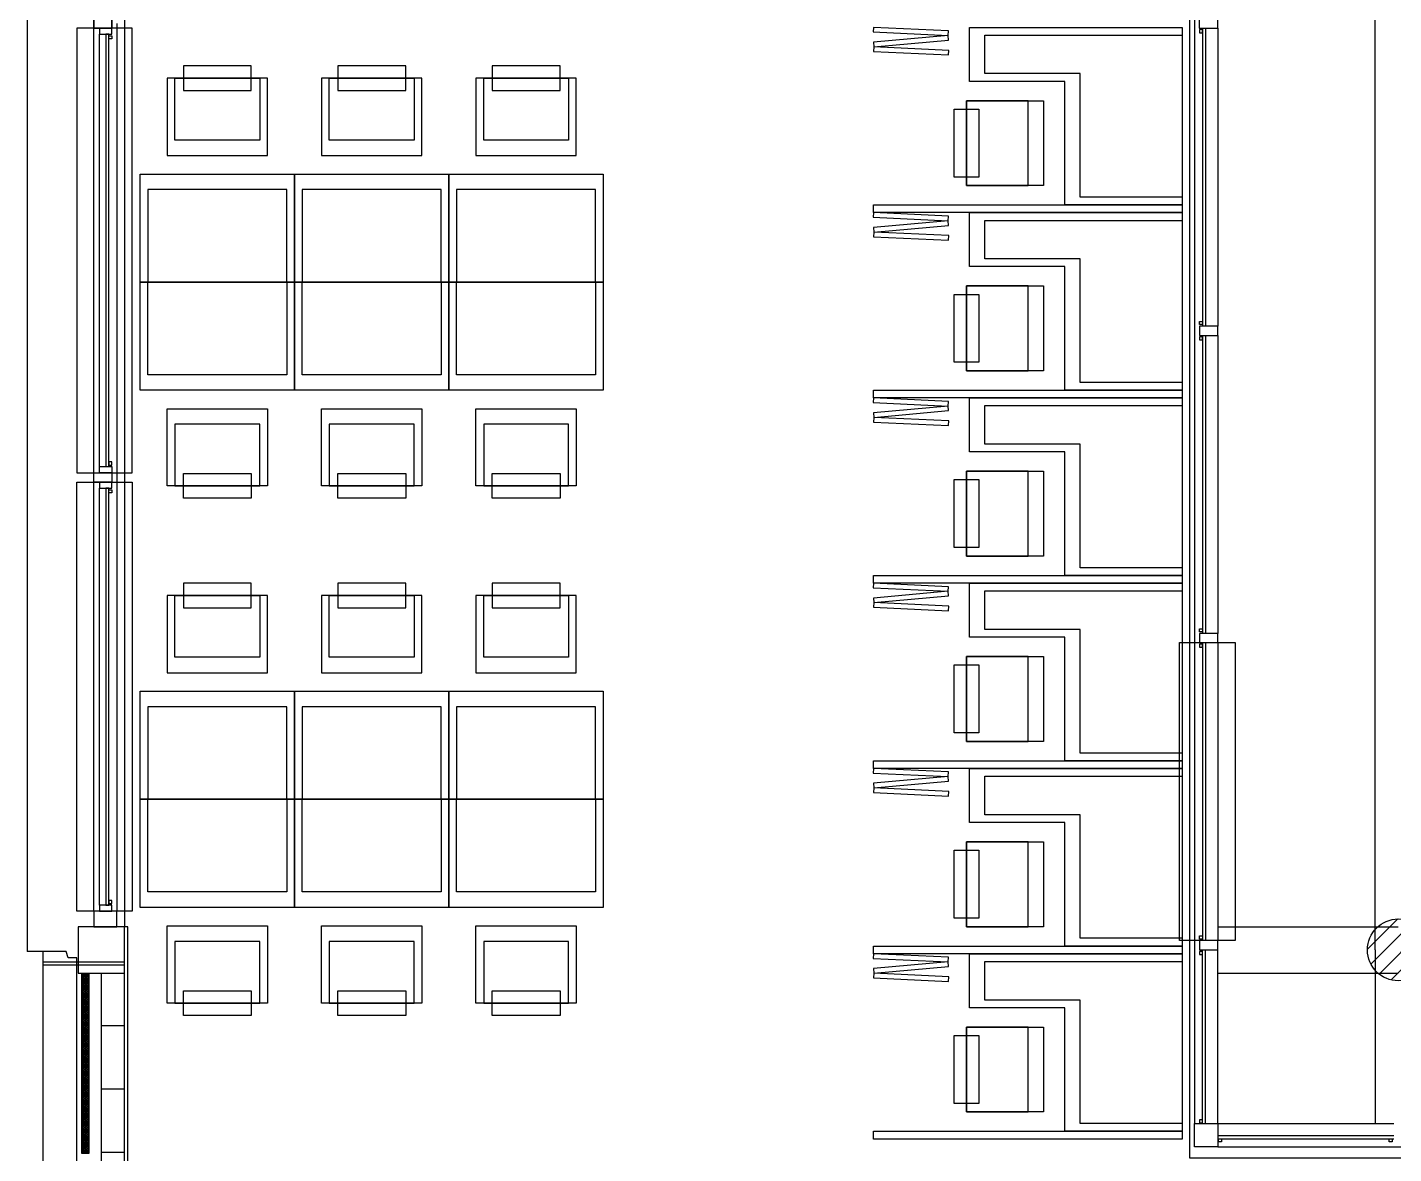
# Model space of a CAD drawing. Extents: x 2217 to 2324, y 363 to 419.
# Drawn here: x 2217.39 to 2226.24, y 387.58 to 394.87 of the extents above; entities that cross this region are included whole.
import ezdxf

# ---------------------------------------------------------------- set-up
doc = ezdxf.new("R2010")
doc.units = 0
doc.header["$LTSCALE"] = 12
doc.header["$MEASUREMENT"] = 0
doc.linetypes.add('HIDDEN', pattern=[0.375, 0.25, -0.125])
for name, color, linetype in [('AISLACION', 2, 'CONTINUOUS'), ('CARPINTERIA', 2, 'CONTINUOUS'), ('ESTRUCTURA', 7, 'CONTINUOUS'), ('FDETALLE', 8, 'CONTINUOUS'), ('MUEBLES', 2, 'CONTINUOUS'), ('MURO-INT', 4, 'CONTINUOUS'), ('PATIO', 4, 'CONTINUOUS'), ('PREMOLDHORMIGON', 7, 'CONTINUOUS'), ('TABIQUES', 2, 'CONTINUOUS'), ('TIERRA', 8, 'CONTINUOUS'), ('VIDRIO', 8, 'CONTINUOUS')]:
    doc.layers.add(name, color=color, linetype=linetype)

msp = doc.modelspace()

# ---------------------------------------------------------------- hatches: boundary and pattern name
at = {"layer": 'AISLACION'}
h = msp.add_hatch(dxfattribs=at)
h.set_pattern_fill('ANSI37', color=8, scale=0.07, angle=-90, style=0)
h.set_pattern_definition([(315, (0, 0), (0.006187184335, 0.006187184335), []), (45, (0, 0), (-0.006187184335, 0.006187184335), [])])
h.paths.add_polyline_path([(2217.7414, 387.5816), (2217.7922, 387.5816), (2217.7922, 388.7466), (2217.7414, 388.7466)])
at = {"layer": 'FDETALLE'}
h = msp.add_hatch(dxfattribs=at)
h.set_pattern_fill('ANSI31', color=256, scale=0.666667, style=0)
h.set_pattern_definition([(45, (-742.09048, -145.63305), (-0.058925565, 0.058925565), [])])
edge = h.paths.add_edge_path()
edge.add_arc((2226.2714, 388.8991), 0.2, 0, 360)
at = {"layer": 'MURO-INT'}
h = msp.add_hatch(dxfattribs=at)
h.set_pattern_fill('_U,_O', color=2, scale=0.41, pattern_type=0)
h.set_pattern_definition([(0, (0, 789.7983), (0, -0.41), [])])
h.paths.add_polyline_path([(2218.0214, 377.0491), (2217.8714, 377.0491), (2217.8714, 388.7491), (2218.0214, 388.7491)])

# ---------------------------------------------------------------- linework, layer by layer
at = {"layer": 'AISLACION'}
msp.add_lwpolyline([(2217.7414, 387.5816), (2217.7922, 387.5816), (2217.7922, 388.7466), (2217.7414, 388.7466)], close=True, dxfattribs=at)
at = {"layer": 'CARPINTERIA', "color": 8}
for p, q in [((2224.9514, 397.8241), (2224.9514, 387.7741)), ((2217.9714, 394.8991), (2217.9714, 389.1491)), ((2217.8214, 391.9891), (2217.8214, 394.8691)), ((2217.8593, 392.0291), (2217.8593, 394.8291)), ((2217.8214, 389.1492), (2217.8214, 391.9291)), ((2217.8593, 389.1892), (2217.8593, 391.8891)), ((2225.1014, 387.6241), (2235.8415, 387.6241))]:
    msp.add_line(p, q, dxfattribs=at)
at = {"layer": 'CARPINTERIA'}
for points in [[(2217.9393, 394.9291), (2217.9393, 394.8691), (2217.8214, 394.8691), (2217.8214, 394.9291)], [(2217.9393, 394.8691), (2217.9393, 394.9291), (2217.8214, 394.9291), (2217.8214, 394.8691)], [(2224.9814, 394.9292), (2224.9814, 394.8691), (2225.1014, 394.8691), (2225.1014, 394.9292)], [(2217.8593, 394.8691), (2217.8593, 394.8291), (2217.9393, 394.8291), (2217.9393, 394.8691)], [(2217.9393, 394.8191), (2217.9393, 394.7991), (2217.9193, 394.7991), (2217.9193, 394.8191)], [(2224.9835, 394.8591), (2224.9835, 394.8391), (2225.0035, 394.8391), (2225.0035, 394.8591)], [(2224.9835, 392.9492), (2224.9835, 392.9692), (2225.0035, 392.9692), (2225.0035, 392.9492)], [(2224.9835, 392.9392), (2224.9835, 392.8791), (2225.1014, 392.8791), (2225.1014, 392.9392)], [(2224.9835, 392.8691), (2224.9835, 392.8491), (2225.0035, 392.8491), (2225.0035, 392.8691)], [(2217.9393, 392.0391), (2217.9393, 392.0591), (2217.9193, 392.0591), (2217.9193, 392.0391)], [(2217.9393, 391.9891), (2217.9393, 391.9291), (2217.8214, 391.9291), (2217.8214, 391.9891)], [(2217.8593, 391.9891), (2217.8593, 392.0291), (2217.9393, 392.0291), (2217.9393, 391.9891)], [(2217.8593, 391.9291), (2217.8593, 391.8891), (2217.9393, 391.8891), (2217.9393, 391.9291)], [(2217.9393, 391.8791), (2217.9393, 391.8591), (2217.9193, 391.8591), (2217.9193, 391.8791)], [(2224.9835, 390.9591), (2224.9835, 390.9791), (2225.0035, 390.9791), (2225.0035, 390.9591)], [(2224.9835, 390.9491), (2224.9835, 390.8891), (2225.1014, 390.8891), (2225.1014, 390.9491)], [(2224.9835, 390.8791), (2224.9835, 390.8591), (2225.0035, 390.8591), (2225.0035, 390.8791)], [(2217.8214, 389.1492), (2217.8214, 389.0491), (2217.9714, 389.0491), (2217.9714, 389.1491)], [(2217.8593, 389.1891), (2217.8593, 389.1491), (2217.9393, 389.1491), (2217.9393, 389.1891)], [(2217.9393, 389.1991), (2217.9393, 389.2191), (2217.9193, 389.2191), (2217.9193, 389.1991)], [(2224.9835, 388.9691), (2224.9835, 388.9891), (2225.0035, 388.9891), (2225.0035, 388.9691)], [(2224.9835, 388.9591), (2224.9835, 388.899), (2225.1014, 388.899), (2225.1014, 388.9591)], [(2224.9835, 388.889), (2224.9835, 388.869), (2225.0035, 388.869), (2225.0035, 388.889)], [(2225.1014, 387.6241), (2224.9514, 387.6241), (2224.9514, 387.7741), (2225.1014, 387.7741)], [(2225.0035, 387.7791), (2225.0035, 387.7991), (2224.9835, 387.7991), (2224.9835, 387.7791)], [(2225.1064, 387.6763), (2225.1264, 387.6763), (2225.1264, 387.6563), (2225.1064, 387.6563)], [(2225.1064, 387.6763), (2225.1264, 387.6763), (2225.1264, 387.6563), (2225.1064, 387.6563)], [(2225.1064, 387.6763), (2225.1264, 387.6763), (2225.1264, 387.6563), (2225.1064, 387.6563)], [(2226.2314, 387.6563), (2226.2114, 387.6563), (2226.2114, 387.6763), (2226.2314, 387.6763)]]:
    msp.add_lwpolyline(points, close=True, dxfattribs=at)
at = {"layer": 'CARPINTERIA', "linetype": 'HIDDEN'}
for points in [[(2218.0714, 391.9891), (2218.0714, 394.8691), (2217.7114, 394.8691), (2217.7114, 391.9891)], [(2218.0714, 391.9291), (2218.0714, 389.1493), (2217.7114, 389.1493), (2217.7114, 391.9291)], [(2225.2137, 390.8891), (2225.2137, 388.9591), (2224.8537, 388.9591), (2224.8537, 390.8891)]]:
    msp.add_lwpolyline(points, close=True, dxfattribs=at)
at = {"layer": 'CARPINTERIA', "color": 8}
for points in [[(2225.1014, 394.8691), (2225.1014, 392.9392)], [(2225.1014, 392.8791), (2225.1014, 390.9491)], [(2225.1014, 390.8891), (2225.1014, 388.9591)], [(2225.1014, 387.7741), (2225.1014, 388.899)], [(2225.1014, 387.7741), (2226.2414, 387.7741)]]:
    msp.add_lwpolyline(points, dxfattribs=at)
at = {"layer": 'ESTRUCTURA'}
msp.add_lwpolyline([(2217.7214, 388.7491), (2218.0214, 388.7491), (2218.0214, 389.0491), (2217.7214, 389.0491)], close=True, dxfattribs=at)
msp.add_circle((2226.2714, 388.8991), 0.2, dxfattribs=at)
at = {"layer": 'MUEBLES'}
for points in [[(2223.3561, 394.8213), (2223.3576, 394.8513), (2222.8714, 394.8741), (2222.87, 394.8442)], [(2223.3588, 394.7914), (2223.3561, 394.8213), (2222.8714, 394.7778), (2222.8741, 394.7479)], [(2223.4936, 394.8741), (2224.1114, 394.8741), (2224.8714, 394.8741), (2224.8714, 393.7241), (2224.1114, 393.7241), (2224.1114, 394.5241), (2223.4936, 394.5241)], [(2223.3588, 394.6951), (2223.3602, 394.725), (2222.8741, 394.7479), (2222.8727, 394.7179)], [(2218.402, 394.6241), (2218.402, 394.4641), (2218.842, 394.4641), (2218.842, 394.6241)], [(2219.402, 394.6241), (2219.402, 394.4641), (2219.842, 394.4641), (2219.842, 394.6241)], [(2220.402, 394.6241), (2220.402, 394.4641), (2220.842, 394.4641), (2220.842, 394.6241)], [(2223.3936, 394.3447), (2223.5536, 394.3447), (2223.5536, 393.9047), (2223.3936, 393.9047)], [(2219.1214, 393.9241), (2219.1214, 393.2241), (2218.1214, 393.2241), (2218.1214, 393.9241)], [(2220.1214, 393.9241), (2220.1214, 393.2241), (2219.1214, 393.2241), (2219.1214, 393.9241)], [(2221.1214, 393.9241), (2221.1214, 393.2241), (2220.1214, 393.2241), (2220.1214, 393.9241)], [(2223.3561, 393.6213), (2223.3576, 393.6513), (2222.8714, 393.6741), (2222.87, 393.6442)], [(2223.4936, 393.6741), (2224.1114, 393.6741), (2224.8714, 393.6741), (2224.8714, 392.5241), (2224.1114, 392.5241), (2224.1114, 393.3241), (2223.4936, 393.3241)], [(2223.3588, 393.5914), (2223.3561, 393.6213), (2222.8714, 393.5778), (2222.8741, 393.5479)], [(2223.3588, 393.4951), (2223.3602, 393.525), (2222.8741, 393.5479), (2222.8727, 393.5179)], [(2219.1214, 393.2241), (2219.1214, 392.5241), (2218.1214, 392.5241), (2218.1214, 393.2241)], [(2220.1214, 393.2241), (2220.1214, 392.5241), (2219.1214, 392.5241), (2219.1214, 393.2241)], [(2221.1214, 393.2241), (2221.1214, 392.5241), (2220.1214, 392.5241), (2220.1214, 393.2241)], [(2223.3936, 393.1447), (2223.5536, 393.1447), (2223.5536, 392.7047), (2223.3936, 392.7047)], [(2223.3561, 392.4213), (2223.3576, 392.4513), (2222.8714, 392.4741), (2222.87, 392.4442)], [(2223.3588, 392.3914), (2223.3561, 392.4213), (2222.8714, 392.3778), (2222.8741, 392.3479)], [(2223.4936, 392.4741), (2224.1114, 392.4741), (2224.8714, 392.4741), (2224.8714, 391.3241), (2224.1114, 391.3241), (2224.1114, 392.1241), (2223.4936, 392.1241)], [(2223.3588, 392.2951), (2223.3602, 392.325), (2222.8741, 392.3479), (2222.8727, 392.3179)], [(2218.402, 391.8241), (2218.402, 391.9841), (2218.842, 391.9841), (2218.842, 391.8241)], [(2219.402, 391.8241), (2219.402, 391.9841), (2219.842, 391.9841), (2219.842, 391.8241)], [(2220.402, 391.8241), (2220.402, 391.9841), (2220.842, 391.9841), (2220.842, 391.8241)], [(2223.3936, 391.9447), (2223.5536, 391.9447), (2223.5536, 391.5047), (2223.3936, 391.5047)], [(2218.402, 391.2741), (2218.402, 391.1141), (2218.842, 391.1141), (2218.842, 391.2741)], [(2219.402, 391.2741), (2219.402, 391.1141), (2219.842, 391.1141), (2219.842, 391.2741)], [(2220.402, 391.2741), (2220.402, 391.1141), (2220.842, 391.1141), (2220.842, 391.2741)], [(2223.3561, 391.2213), (2223.3576, 391.2513), (2222.8714, 391.2741), (2222.87, 391.2442)], [(2223.4936, 391.2741), (2224.1114, 391.2741), (2224.8714, 391.2741), (2224.8714, 390.1241), (2224.1114, 390.1241), (2224.1114, 390.9241), (2223.4936, 390.9241)], [(2223.3588, 391.1914), (2223.3561, 391.2213), (2222.8714, 391.1778), (2222.8741, 391.1479)], [(2223.3588, 391.0951), (2223.3602, 391.125), (2222.8741, 391.1479), (2222.8727, 391.1179)], [(2223.3936, 390.7447), (2223.5536, 390.7447), (2223.5536, 390.3047), (2223.3936, 390.3047)], [(2219.1214, 390.5741), (2219.1214, 389.8741), (2218.1214, 389.8741), (2218.1214, 390.5741)], [(2220.1214, 390.5741), (2220.1214, 389.8741), (2219.1214, 389.8741), (2219.1214, 390.5741)], [(2221.1214, 390.5741), (2221.1214, 389.8741), (2220.1214, 389.8741), (2220.1214, 390.5741)], [(2223.3561, 390.0213), (2223.3576, 390.0513), (2222.8714, 390.0741), (2222.87, 390.0442)], [(2223.3588, 389.9914), (2223.3561, 390.0213), (2222.8714, 389.9778), (2222.8741, 389.9479)], [(2223.4936, 390.0741), (2224.1114, 390.0741), (2224.8714, 390.0741), (2224.8714, 388.9241), (2224.1114, 388.9241), (2224.1114, 389.7241), (2223.4936, 389.7241)], [(2223.3588, 389.8951), (2223.3602, 389.925), (2222.8741, 389.9479), (2222.8727, 389.9179)], [(2219.1214, 389.8741), (2219.1214, 389.1741), (2218.1214, 389.1741), (2218.1214, 389.8741)], [(2220.1214, 389.8741), (2220.1214, 389.1741), (2219.1214, 389.1741), (2219.1214, 389.8741)], [(2221.1214, 389.8741), (2221.1214, 389.1741), (2220.1214, 389.1741), (2220.1214, 389.8741)], [(2223.3936, 389.5447), (2223.5536, 389.5447), (2223.5536, 389.1047), (2223.3936, 389.1047)], [(2223.3561, 388.8213), (2223.3576, 388.8513), (2222.8714, 388.8741), (2222.87, 388.8442)], [(2223.4936, 388.8741), (2224.1114, 388.8741), (2224.8714, 388.8741), (2224.8714, 387.7241), (2224.1114, 387.7241), (2224.1114, 388.5241), (2223.4936, 388.5241)], [(2223.3588, 388.7914), (2223.3561, 388.8213), (2222.8714, 388.7778), (2222.8741, 388.7479)], [(2223.3588, 388.6951), (2223.3602, 388.725), (2222.8741, 388.7479), (2222.8727, 388.7179)], [(2218.402, 388.4741), (2218.402, 388.6341), (2218.842, 388.6341), (2218.842, 388.4741)], [(2219.402, 388.4741), (2219.402, 388.6341), (2219.842, 388.6341), (2219.842, 388.4741)], [(2220.402, 388.4741), (2220.402, 388.6341), (2220.842, 388.6341), (2220.842, 388.4741)], [(2223.3936, 388.3447), (2223.5536, 388.3447), (2223.5536, 387.9047), (2223.3936, 387.9047)]]:
    msp.add_lwpolyline(points, close=True, dxfattribs=at)
at = {"layer": 'MUEBLES', "color": 8}
for points in [[(2223.5936, 394.8241), (2224.8714, 394.8241), (2224.8714, 393.7741), (2224.2114, 393.7741), (2224.2114, 394.5741), (2223.5936, 394.5741)], [(2219.0714, 393.2241), (2219.0714, 393.8241), (2218.1714, 393.8241), (2218.1714, 393.2241)], [(2220.0714, 393.2241), (2220.0714, 393.8241), (2219.1714, 393.8241), (2219.1714, 393.2241)], [(2221.0714, 393.2241), (2221.0714, 393.8241), (2220.1714, 393.8241), (2220.1714, 393.2241)], [(2223.5936, 393.6241), (2224.8714, 393.6241), (2224.8714, 392.5741), (2224.2114, 392.5741), (2224.2114, 393.3741), (2223.5936, 393.3741)], [(2219.0714, 393.2241), (2219.0714, 392.6241), (2218.1714, 392.6241), (2218.1714, 393.2241)], [(2220.0714, 393.2241), (2220.0714, 392.6241), (2219.1714, 392.6241), (2219.1714, 393.2241)], [(2221.0714, 393.2241), (2221.0714, 392.6241), (2220.1714, 392.6241), (2220.1714, 393.2241)], [(2223.5936, 392.4241), (2224.8714, 392.4241), (2224.8714, 391.3741), (2224.2114, 391.3741), (2224.2114, 392.1741), (2223.5936, 392.1741)], [(2223.5936, 391.2241), (2224.8714, 391.2241), (2224.8714, 390.1741), (2224.2114, 390.1741), (2224.2114, 390.9741), (2223.5936, 390.9741)], [(2219.0714, 389.8741), (2219.0714, 390.4741), (2218.1714, 390.4741), (2218.1714, 389.8741)], [(2220.0714, 389.8741), (2220.0714, 390.4741), (2219.1714, 390.4741), (2219.1714, 389.8741)], [(2221.0714, 389.8741), (2221.0714, 390.4741), (2220.1714, 390.4741), (2220.1714, 389.8741)], [(2223.5936, 390.0241), (2224.8714, 390.0241), (2224.8714, 388.9741), (2224.2114, 388.9741), (2224.2114, 389.7741), (2223.5936, 389.7741)], [(2219.0714, 389.8741), (2219.0714, 389.2741), (2218.1714, 389.2741), (2218.1714, 389.8741)], [(2220.0714, 389.8741), (2220.0714, 389.2741), (2219.1714, 389.2741), (2219.1714, 389.8741)], [(2221.0714, 389.8741), (2221.0714, 389.2741), (2220.1714, 389.2741), (2220.1714, 389.8741)], [(2223.5936, 388.8241), (2224.8714, 388.8241), (2224.8714, 387.7741), (2224.2114, 387.7741), (2224.2114, 388.5741), (2223.5936, 388.5741)]]:
    msp.add_lwpolyline(points, close=True, dxfattribs=at)
at = {"layer": 'MUEBLES', "color": 1}
for points in [[(2218.2964, 394.5441), (2218.2964, 394.0441), (2218.9464, 394.0441), (2218.9464, 394.5441)], [(2218.8975, 394.5441), (2218.8975, 394.1441), (2218.3475, 394.1441), (2218.3475, 394.5441)], [(2219.2964, 394.5441), (2219.2964, 394.0441), (2219.9464, 394.0441), (2219.9464, 394.5441)], [(2219.8975, 394.5441), (2219.8975, 394.1441), (2219.3475, 394.1441), (2219.3475, 394.5441)], [(2220.2964, 394.5441), (2220.2964, 394.0441), (2220.9464, 394.0441), (2220.9464, 394.5441)], [(2220.8975, 394.5441), (2220.8975, 394.1441), (2220.3475, 394.1441), (2220.3475, 394.5441)], [(2223.4736, 393.8491), (2223.8736, 393.8491), (2223.8736, 394.3991), (2223.4736, 394.3991)], [(2223.4736, 394.3991), (2223.9736, 394.3991), (2223.9736, 393.8491), (2223.4736, 393.8491)], [(2223.4736, 392.6491), (2223.8736, 392.6491), (2223.8736, 393.1991), (2223.4736, 393.1991)], [(2223.4736, 393.1991), (2223.9736, 393.1991), (2223.9736, 392.6491), (2223.4736, 392.6491)], [(2218.2964, 391.9041), (2218.2964, 392.4041), (2218.9464, 392.4041), (2218.9464, 391.9041)], [(2219.2964, 391.9041), (2219.2964, 392.4041), (2219.9464, 392.4041), (2219.9464, 391.9041)], [(2220.2964, 391.9041), (2220.2964, 392.4041), (2220.9464, 392.4041), (2220.9464, 391.9041)], [(2218.8975, 391.9041), (2218.8975, 392.3041), (2218.3475, 392.3041), (2218.3475, 391.9041)], [(2219.8975, 391.9041), (2219.8975, 392.3041), (2219.3475, 392.3041), (2219.3475, 391.9041)], [(2220.8975, 391.9041), (2220.8975, 392.3041), (2220.3475, 392.3041), (2220.3475, 391.9041)], [(2223.4736, 391.4491), (2223.8736, 391.4491), (2223.8736, 391.9991), (2223.4736, 391.9991)], [(2223.4736, 391.9991), (2223.9736, 391.9991), (2223.9736, 391.4491), (2223.4736, 391.4491)], [(2218.2964, 391.1941), (2218.2964, 390.6941), (2218.9464, 390.6941), (2218.9464, 391.1941)], [(2218.8975, 391.1941), (2218.8975, 390.7941), (2218.3475, 390.7941), (2218.3475, 391.1941)], [(2219.2964, 391.1941), (2219.2964, 390.6941), (2219.9464, 390.6941), (2219.9464, 391.1941)], [(2219.8975, 391.1941), (2219.8975, 390.7941), (2219.3475, 390.7941), (2219.3475, 391.1941)], [(2220.2964, 391.1941), (2220.2964, 390.6941), (2220.9464, 390.6941), (2220.9464, 391.1941)], [(2220.8975, 391.1941), (2220.8975, 390.7941), (2220.3475, 390.7941), (2220.3475, 391.1941)], [(2223.4736, 390.2491), (2223.8736, 390.2491), (2223.8736, 390.7991), (2223.4736, 390.7991)], [(2223.4736, 390.7991), (2223.9736, 390.7991), (2223.9736, 390.2491), (2223.4736, 390.2491)], [(2223.4736, 389.0491), (2223.8736, 389.0491), (2223.8736, 389.5991), (2223.4736, 389.5991)], [(2223.4736, 389.5991), (2223.9736, 389.5991), (2223.9736, 389.0491), (2223.4736, 389.0491)], [(2218.2964, 388.5541), (2218.2964, 389.0541), (2218.9464, 389.0541), (2218.9464, 388.5541)], [(2219.2964, 388.5541), (2219.2964, 389.0541), (2219.9464, 389.0541), (2219.9464, 388.5541)], [(2220.2964, 388.5541), (2220.2964, 389.0541), (2220.9464, 389.0541), (2220.9464, 388.5541)], [(2218.8975, 388.5541), (2218.8975, 388.9541), (2218.3475, 388.9541), (2218.3475, 388.5541)], [(2219.8975, 388.5541), (2219.8975, 388.9541), (2219.3475, 388.9541), (2219.3475, 388.5541)], [(2220.8975, 388.5541), (2220.8975, 388.9541), (2220.3475, 388.9541), (2220.3475, 388.5541)], [(2223.4736, 387.8491), (2223.8736, 387.8491), (2223.8736, 388.3991), (2223.4736, 388.3991)], [(2223.4736, 388.3991), (2223.9736, 388.3991), (2223.9736, 387.8491), (2223.4736, 387.8491)]]:
    msp.add_lwpolyline(points, close=True, dxfattribs=at)
at = {"layer": 'MURO-INT'}
for p, q in [((2217.3914, 400.9091), (2217.3914, 388.8891)), ((2218.0214, 400.7491), (2218.0214, 389.0491)), ((2217.4914, 388.8891), (2217.3914, 388.8891)), ((2217.8714, 377.0491), (2217.8714, 388.7491)), ((2218.0214, 377.0491), (2218.0214, 388.7491))]:
    msp.add_line(p, q, dxfattribs=at)
at = {"layer": 'MURO-INT', "color": 8}
for p, q in [((2218.0414, 389.0491), (2218.0214, 389.0491)), ((2218.0414, 377.0491), (2218.0414, 389.0491))]:
    msp.add_line(p, q, dxfattribs=at)
at = {"layer": 'PATIO'}
msp.add_lwpolyline([(2224.9214, 402.2491), (2236.0214, 402.2491), (2236.0214, 387.5491), (2224.9214, 387.5491)], close=True, dxfattribs=at)
at = {"layer": 'PREMOLDHORMIGON', "color": 8}
for p, q in [((2218.0214, 388.8191), (2217.4914, 388.8191)), ((2218.0214, 388.7991), (2217.4914, 388.7991))]:
    msp.add_line(p, q, dxfattribs=at)
at = {"layer": 'PREMOLDHORMIGON'}
msp.add_lwpolyline([(2217.7114, 376.8678), (2217.7114, 388.8478), (2217.655, 388.8478), (2217.6429, 388.8891), (2217.4914, 388.8891), (2217.4914, 376.9091), (2217.6578, 376.9091), (2217.67, 376.8678)], close=True, dxfattribs=at)
at = {"layer": 'TABIQUES'}
for points in [[(2222.8714, 393.7241), (2224.8714, 393.7241), (2224.8714, 393.6741), (2222.8714, 393.6741)], [(2222.8714, 392.5241), (2224.8714, 392.5241), (2224.8714, 392.4741), (2222.8714, 392.4741)], [(2222.8714, 391.3241), (2224.8714, 391.3241), (2224.8714, 391.2741), (2222.8714, 391.2741)], [(2222.8714, 390.1241), (2224.8714, 390.1241), (2224.8714, 390.0741), (2222.8714, 390.0741)], [(2222.8714, 388.9241), (2224.8714, 388.9241), (2224.8714, 388.8741), (2222.8714, 388.8741)], [(2222.8714, 387.7241), (2224.8714, 387.7241), (2224.8714, 387.6741), (2222.8714, 387.6741)]]:
    msp.add_lwpolyline(points, close=True, dxfattribs=at)
at = {"layer": 'TIERRA'}
for p, q in [((2226.1214, 388.8991), (2226.1214, 400.8991)), ((2225.1014, 389.0491), (2226.2714, 389.0491)), ((2226.1214, 388.8991), (2226.1214, 387.7741)), ((2225.1014, 388.7491), (2226.2714, 388.7491))]:
    msp.add_line(p, q, dxfattribs=at)
at = {"layer": 'VIDRIO'}
for points in [[(2217.9193, 394.8291), (2217.8993, 394.8291), (2217.8993, 392.0291), (2217.9193, 392.0291)], [(2217.9193, 391.8891), (2217.8993, 391.8891), (2217.8993, 389.1892), (2217.9193, 389.1892)]]:
    msp.add_lwpolyline(points, close=True, dxfattribs=at)
for points in [[(2225.0035, 394.8691), (2225.0035, 392.9392)], [(2225.0235, 394.8691), (2225.0235, 392.9392)], [(2225.0035, 392.8791), (2225.0035, 390.9491)], [(2225.0235, 392.8791), (2225.0235, 390.9491)], [(2225.0035, 390.8891), (2225.0035, 388.9591)], [(2225.0235, 390.8891), (2225.0235, 388.9591)], [(2225.0035, 387.7741), (2225.0035, 388.899)], [(2225.0235, 387.7741), (2225.0235, 388.899)], [(2225.1014, 387.6963), (2226.2414, 387.6963)], [(2225.1014, 387.6763), (2226.2414, 387.6763)]]:
    msp.add_lwpolyline(points, dxfattribs=at)

doc.saveas('drawing.dxf')
